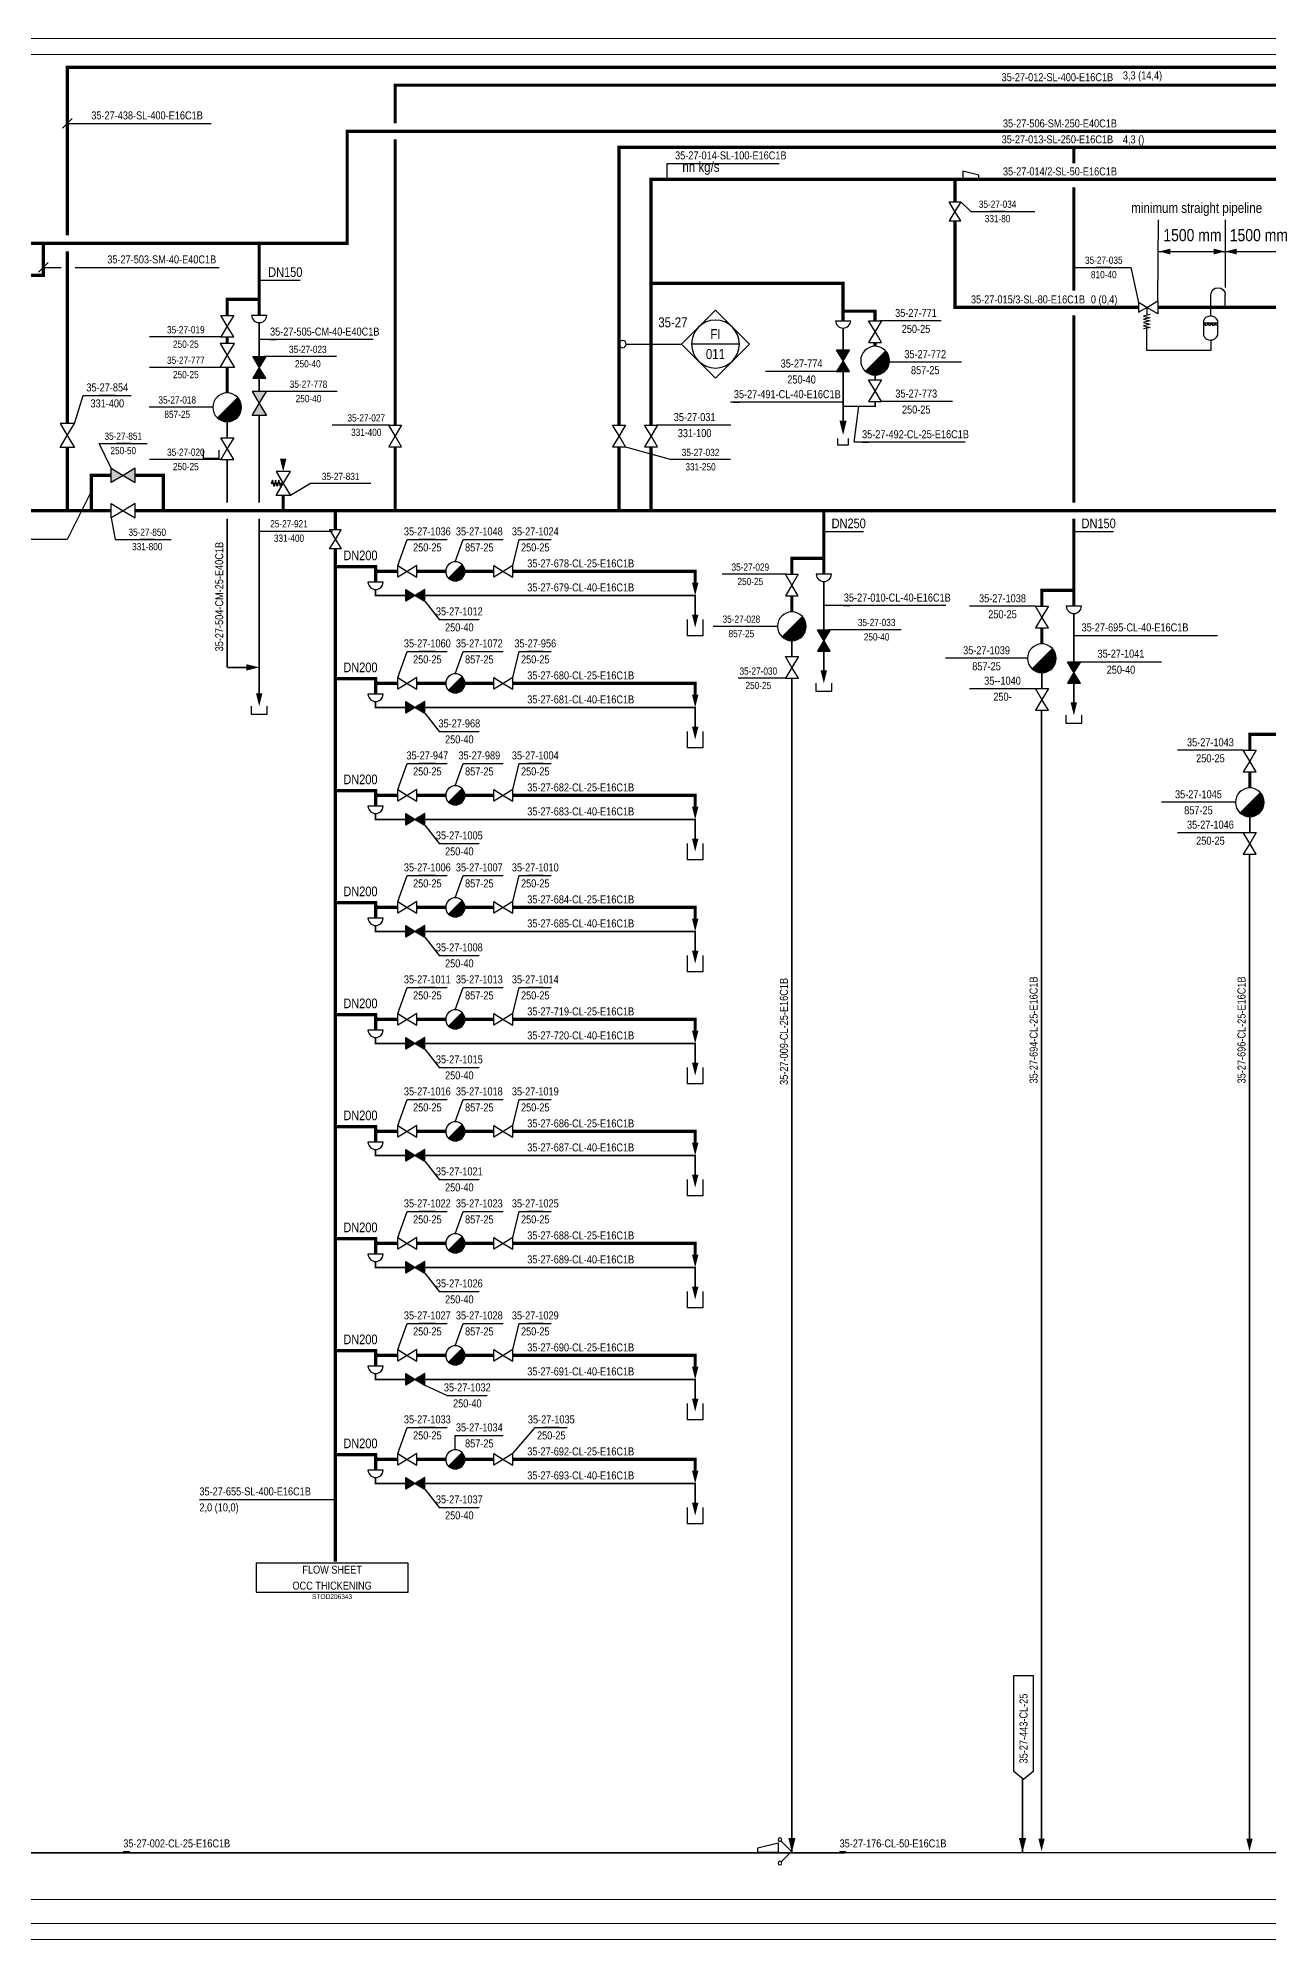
# Model space of a CAD drawing. Header units: millimetres. Extents: x -415 to 12957, y -5 to 599.
# Drawn here: x 296 to 681, y 0 to 594 of the extents above; entities that cross this region are included whole.
import ezdxf
from ezdxf.enums import TextEntityAlignment as Align

# ---------------------------------------------------------------- set-up
doc = ezdxf.new("R2010")
doc.units = ezdxf.units.MM
doc.header["$LTSCALE"] = 10
doc.header["$MEASUREMENT"] = 0
doc.linetypes.add('DASHEDX2', pattern=[1.5, 1, -0.5])
doc.layers.get('0').update_dxf_attribs({"linetype": 'CONTINUOUS'})
doc.layers.add('BALANSSI', color=3, linetype='CONTINUOUS', lineweight=25)
for name, color, linetype in [('P-A-SHEET', 3, 'CONTINUOUS'), ('P-COND', 4, 'CONTINUOUS'), ('P-EQUIPMENTS', 7, 'CONTINUOUS'), ('P-FITTINGS', 7, 'CONTINUOUS'), ('P-HATCH', 7, 'CONTINUOUS'), ('P-INSTRPOS_TEXTS', 7, 'CONTINUOUS'), ('P-INSTRU', 7, 'CONTINUOUS'), ('P-LINEPOS', 7, 'CONTINUOUS'), ('P-LOW_P_STEAM', 6, 'CONTINUOUS'), ('P-OTHER', 7, 'CONTINUOUS'), ('P-STEAM1', 6, 'CONTINUOUS'), ('P-SYMB', 7, 'CONTINUOUS'), ('P-TEXT', 7, 'CONTINUOUS'), ('P-VALVEPOS', 7, 'CONTINUOUS'), ('P-VENTS', 7, 'CONTINUOUS'), ('P-WATER', 3, 'CONTINUOUS'), ('PUTKIKARTIOT', 7, 'CONTINUOUS'), ('VEDENEROTTIMET', 7, 'CONTINUOUS')]:
    doc.layers.add(name, color=color, linetype=linetype)
doc.styles.add('ARIAL', font='ARIALN.TTF')
doc.styles.add('ARIALN', font='ARIALN.TTF')
doc.styles.add('LEGIBLE', font='ARIALN.TTF')
doc.styles.add('MODESTD', font='ARIALN.TTF')
doc.styles.add('ROMANS', font='ARIALN.TTF')
doc.styles.get("Standard").update_dxf_attribs({"font": 'ARIALN.TTF'})

# ---------------------------------------------------------------- blocks, each defined once
blk = doc.blocks.new('LPoist')
at = {"const_width": 3.75}
blk.add_lwpolyline([(1.33, 2.42, -1), (-1.33, 5.08, -5.843182)], format="xyb", dxfattribs=at)
blk.add_circle((0, 3.75), 3.75)
blk = doc.blocks.new('supistuskartio')
for p, q in [((-2.5, -0.28), (-2.5, -1.464)), ((2.5, -0.28), (-2.5, -0.28)), ((-2.5, -1.464), (2.5, -2.664)), ((2.5, -2.664), (2.5, -0.28))]:
    blk.add_line(p, q)
at = {"linetype": 'Continuous', "style": 'LEGIBLE', "flags": 9}
blk.add_attdef('FC', (0, 3.5), '', height=1.8, dxfattribs=at)
blk = doc.blocks.new('PPI_0103B')
at = {"color": 0, "linetype": 'ByBlock'}
blk.add_circle((0, 0), 1.25, dxfattribs=at)
blk = doc.blocks.new('PPI_1100A')
at = {"color": 0, "linetype": 'ByBlock'}
blk.add_line((0, 0), (2, 0), dxfattribs=at)
blk = doc.blocks.new('PPI_0900A')
at = {"color": 0, "linetype": 'ByBlock'}
blk.add_line((-2.5, 0), (2.5, 0), dxfattribs=at)
blk = doc.blocks.new('PPI_1207A')
at = {"color": 0, "linetype": 'ByBlock'}
for p, q in [((-8.5, 0), (0, 8.5)), ((0, 8.5), (8.5, 0)), ((0, -8.5), (-8.5, 0)), ((-6, 0), (6, 0)), ((8.5, 0), (0, -8.5))]:
    blk.add_line(p, q, dxfattribs=at)
blk.add_circle((0, 0), 6, dxfattribs=at)
blk = doc.blocks.new('ARROW')
blk.add_solid([(-2.5, -1.25), (-2.5, 1.25), (2.5, 0)])
at = {"linetype": 'Continuous', "flags": 1}
blk.add_attdef('SYM_WIDTH', (0, 0), '', height=3, dxfattribs=at)
blk = doc.blocks.new('P7A1118')
at = {"color": 0, "linetype": 'ByBlock'}
for points in [[(-3, 1.5), (-0.43, 0), (-3, -1.5)], [(3, 2), (-0.43, 0), (3, -2)]]:
    blk.add_lwpolyline(points, close=True, dxfattribs=at)
blk = doc.blocks.new('P7A1100')
at = {"color": 0, "linetype": 'ByBlock'}
for points in [[(-3, -1.8), (-3, 1.8), (0, 0)], [(3, -1.8), (3, 1.8), (0, 0)]]:
    blk.add_lwpolyline(points, close=True, dxfattribs=at)
blk = doc.blocks.new('P7A0127')
at = {"color": 0, "linetype": 'ByBlock'}
for p, q in [((-7.5, 20), (-7.5, 17.5)), ((7.5, 17.5), (7.5, 20)), ((7.5, 17.5), (-7.5, 17.5)), ((-7.5, 17.5), (-7.5, 5)), ((7.5, 5), (7.5, 17.5))]:
    blk.add_line(p, q, dxfattribs=at)
at = {"color": 0, "linetype": 'DASHEDX2', "ltscale": 0.25}
for points in [[(-7.5, 16.5), (7.5, 16.5)], [(-6, 15.5), (6, 15.5)]]:
    blk.add_lwpolyline(points, dxfattribs=at)
at = {"color": 0, "linetype": 'ByBlock'}
for centre, start, end in [((0, 16.9), 22.4569, 157.5431), ((0, 8.1), 202.4569, 337.5431)]:
    blk.add_arc(centre, 8.12, start, end, dxfattribs=at)
blk = doc.blocks.new('PRO66DD')
h = blk.add_hatch(color=0)
h.paths.add_polyline_path([(-3, 1.8), (-3, -1.8), (0, 0)])
h.paths.add_polyline_path([(3, -1.8), (3, 1.8), (0, 0)])
at = {"layer": 'P-VENTS', "color": 0, "linetype": 'Continuous'}
for points in [[(-3, -1.8), (-3, 1.8), (0, 0)], [(3, -1.8), (3, 1.8), (0, 0)]]:
    blk.add_lwpolyline(points, close=True, dxfattribs=at)
blk = doc.blocks.new('P7A1305')
at = {"color": 0, "linetype": 'ByBlock'}
blk.add_solid([(-4, -1), (-4, 1), (0, 0)], dxfattribs=at)
blk = doc.blocks.new('PPI_2100A')
at = {"color": 0, "linetype": 'ByBlock'}
blk.add_line((0, 0), (2, 0), dxfattribs=at)
blk = doc.blocks.new('PRE770B')
h = blk.add_hatch(color=0)
h.dxf.hatch_style = 1
h.paths.add_polyline_path([(-3, -1.8), (-3, 1.8), (0, 0)])
h.paths.add_polyline_path([(3, -1.8), (3, 1.8), (0, 0)])
at = {"layer": 'P-VENTS', "color": 0, "linetype": 'Continuous'}
for points in [[(-3, -1.8), (-3, 1.8), (0, 0)], [(3, -1.8), (3, 1.8), (0, 0)]]:
    blk.add_lwpolyline(points, close=True, dxfattribs=at)
blk = doc.blocks.new('P7A1283')
at = {"color": 0, "linetype": 'ByBlock'}
blk.add_lwpolyline([(-2.5, 0), (-2.5, -1.184), (2.5, -2.384), (2.5, 0)], close=True, dxfattribs=at)
blk = doc.blocks.new('P7A1330')
at = {"color": 0, "linetype": 'ByBlock'}
for q in [(-3.25, 3.25), (3.25, 3.25)]:
    blk.add_line((0, 0), q, dxfattribs=at)
for centre, start, end in [((-3.66, 3.66), 90, 270), ((-3.66, 3.66), 270, 90), ((3.66, 3.66), 90, 270), ((3.66, 3.66), 270, 90)]:
    blk.add_arc(centre, 0.575, start, end, dxfattribs=at)
blk = doc.blocks.new('P7A1115')
at = {"color": 0, "linetype": 'ByBlock'}
for p, q in [((-0.8, 2.3), (0.8, 2.7)), ((0.8, 1.9), (-0.8, 2.3)), ((-0.8, 1.5), (0.8, 1.9)), ((0.8, 1.1), (-0.8, 1.5)), ((-0.8, 0.7), (0.8, 1.1)), ((0, 0.4), (-0.8, 0.7)), ((0, 0), (0, 3)), ((0.8, 2.7), (0, 3))]:
    blk.add_line(p, q, dxfattribs=at)
for points in [[(-3, 1.8), (0, 0), (-3, -1.8)], [(3, 1.8), (0, 0), (3, -1.8)]]:
    blk.add_lwpolyline(points, close=True, dxfattribs=at)
blk = doc.blocks.new('PREB00E')
h = blk.add_hatch(color=0)
h.paths.add_polyline_path([(-3, 1.8), (-3, -1.8), (0, 0)])
h.paths.add_polyline_path([(3, -1.8), (3, 1.8), (0, 0)])
at = {"layer": 'P-VENTS', "color": 0, "linetype": 'Continuous'}
for points in [[(-3, -1.8), (-3, 1.8), (0, 0)], [(3, -1.8), (3, 1.8), (0, 0)]]:
    blk.add_lwpolyline(points, close=True, dxfattribs=at)
blk = doc.blocks.new('P7A1304')
at = {"color": 0, "linetype": 'ByBlock'}
blk.add_line((1.5, 1.5), (-1.5, -1.5), dxfattribs=at)
blk = doc.blocks.new('PPL-3-O-6_0-A-30_0')
at = {"color": 0, "linetype": 'ByBlock'}
blk.add_lwpolyline([(0, -3), (-30, -3), (-32.5, 0), (-30, 3), (0, 3)], close=True, dxfattribs=at)
blk = doc.blocks.new('PREE465')
at = {"layer": 'P-HATCH'}
h = blk.add_hatch(color=0, dxfattribs=at)
h.paths.add_polyline_path([(-3, 1.8), (-3, -1.8), (0, 0)])
h.paths.add_polyline_path([(3, -1.8), (3, 1.8), (0, 0)])
at = {"layer": 'P-VENTS', "color": 0, "linetype": 'Continuous'}
for points in [[(-3, -1.8), (-3, 1.8), (0, 0)], [(3, -1.8), (3, 1.8), (0, 0)]]:
    blk.add_lwpolyline(points, close=True, dxfattribs=at)
blk = doc.blocks.new('P7A1207')
at = {"linetype": 'Continuous'}
h = blk.add_hatch(color=0, dxfattribs=at)
edge = h.paths.add_edge_path()
edge.add_arc((0, 0), 3, 225, 405)
edge.add_line((2.12, 2.12), (-2.12, -2.12))
at = {"color": 0, "linetype": 'Continuous'}
blk.add_lwpolyline([(-2.12, -2.12, 1), (2.12, 2.12)], format="xyb", close=True, dxfattribs=at)
at = {"color": 0, "linetype": 'ByBlock'}
blk.add_arc((0, 0), 3, 45, 225, dxfattribs=at)

msp = doc.modelspace()

# ---------------------------------------------------------------- linework, layer by layer
at = {"layer": 'P-A-SHEET', "color": 7, "const_width": 0.35}
for points in [[(-410, 0), (12952.06, 0), (12952.06, 594), (-410, 594)], [(-405, 5), (12947.06, 5), (12947.06, 589), (-405, 589)]]:
    msp.add_lwpolyline(points, close=True, dxfattribs=at)
at = {"layer": 'P-COND', "linetype": 'Continuous', "const_width": 0.5}
for points in [[(365, 505.26), (365, 494.63)], [(547.53, 503.56), (547.53, 496.72)], [(547.53, 489.97), (547.53, 473.09)], [(557.53, 487.34), (557.53, 488.84)], [(355, 469.26), (355, 474.26)], [(355.01, 462.51), (355.01, 448.97)], [(355.01, 443.97), (355.01, 397.5)], [(401.38, 421.85), (401.38, 420), (410.8, 420)], [(541.51, 424.35), (541.51, 409.29)], [(416.8, 420), (496.3, 420)], [(496.3, 420), (501.3, 420), (501.3, 414)], [(619.67, 414.35), (619.67, 399.29)], [(531.51, 405.85), (531.51, 400.85)], [(355, 397.5), (361, 397.5)], [(531.52, 394.1), (531.53, 27.17)], [(609.67, 395.85), (609.67, 390.85)], [(401.38, 386.85), (401.38, 385), (410.8, 385)], [(416.8, 385), (496.3, 385)], [(496.3, 385), (501.3, 385), (501.3, 379)], [(401.38, 351.85), (401.38, 350), (410.8, 350)], [(674.67, 350.85), (674.67, 345.85)], [(416.8, 350), (496.3, 350)], [(496.3, 350), (501.3, 350), (501.3, 344)], [(401.38, 316.85), (401.38, 315), (410.8, 315)], [(416.8, 315), (496.3, 315)], [(496.3, 315), (501.3, 315), (501.3, 309)], [(401.38, 281.85), (401.38, 280), (410.8, 280)], [(416.8, 280), (496.3, 280)], [(496.3, 280), (501.3, 280), (501.3, 274)], [(401.38, 246.85), (401.38, 245), (410.8, 245)], [(416.8, 245), (496.3, 245)], [(496.3, 245), (501.3, 245), (501.3, 239)], [(401.38, 211.85), (401.38, 210), (410.8, 210)], [(416.8, 210), (496.3, 210)], [(496.3, 210), (501.3, 210), (501.3, 204)], [(401.38, 176.85), (401.38, 175), (410.8, 175)], [(416.8, 175), (496.3, 175)], [(496.3, 175), (501.3, 175), (501.3, 169)], [(401.38, 144.35), (401.38, 142.5), (410.8, 142.5)], [(416.8, 142.5), (496.3, 142.5)], [(496.3, 142.5), (501.3, 142.5), (501.3, 136.5)], [(603.63, 50), (603.63, 27.17)]]:
    msp.add_lwpolyline(points, dxfattribs=at)
at = {"layer": 'P-COND', "const_width": 0.5}
for points in [[(365, 487.88), (365, 483.75)], [(365, 476.25), (365, 448.97)], [(365, 443.97), (365, 387.88)], [(541.51, 402.54), (541.51, 395.04)], [(619.67, 392.54), (619.67, 385.04)], [(609.58, 384.1), (609.58, 31.5)], [(674.58, 339.1), (674.58, 31.5)], [(-130.72, 27.08), (2740, 27.14), (2755, 27.14), (5492.84, 27.23), (5492.84, 295), (6065.89, 295), (6065.89, 213.23)]]:
    msp.add_lwpolyline(points, dxfattribs=at)
at = {"layer": 'P-COND', "linetype": 'Continuous'}
msp.add_lwpolyline([(547.53, 479.09, 0.5, 0.5, 0), (557.53, 479.09, 0.5, 0.5, 0), (557.53, 480.59, 0, 0, 0)], format="xyseb", dxfattribs=at)
at = {"layer": 'P-INSTRU', "linetype": 'Continuous'}
msp.add_line((667, 510.42), (667, 513.9), dxfattribs=at)
msp.add_lwpolyline([(662.5, 507.15), (662.5, 513.9, -1), (667, 513.9)], format="xyb", dxfattribs=at)
for points in [[(662.5, 499.94), (662.5, 496.57), (642.49, 496.57), (642.49, 503.92)], [(479.79, 498.54), (497.02, 498.54)]]:
    msp.add_lwpolyline(points, dxfattribs=at)
at = {"layer": 'P-LINEPOS'}
for points in [[(305, 567.5), (350, 567.5)], [(492.5, 550), (492.5, 555), (527.5, 555)], [(297.5, 522.5), (303.06, 522.5)], [(307.5, 522.5), (352.5, 522.5)], [(400.59, 499.94), (365, 499.94)], [(547.53, 480.38), (512.31, 480.38)], [(312.5, 452.5), (305, 437.5), (260, 437.5)], [(448.8, 427.5), (451.3, 427.5), (451.3, 427.5)], [(448.8, 420), (451.3, 420), (451.3, 420)], [(579.61, 416.82), (541.51, 416.82)], [(619.58, 407.5), (664.58, 407.5)], [(448.8, 392.5), (451.3, 392.5), (451.3, 392.5)], [(448.8, 385), (451.3, 385), (451.3, 385)], [(448.8, 357.5), (451.3, 357.5), (451.3, 357.5)], [(448.8, 350), (451.3, 350), (451.3, 350)], [(448.8, 322.5), (451.3, 322.5), (451.3, 322.5)], [(448.8, 315), (451.3, 315), (451.3, 315)], [(448.8, 287.5), (451.3, 287.5), (451.3, 287.5)], [(448.8, 280), (451.3, 280), (451.3, 280)], [(609.58, 267.5), (609.58, 270)], [(674.58, 267.5), (674.58, 270)], [(448.8, 252.5), (451.3, 252.5), (451.3, 252.5)], [(448.8, 245), (451.3, 245), (451.3, 245)], [(448.8, 217.5), (451.3, 217.5), (451.3, 217.5)], [(448.8, 210), (451.3, 210), (451.3, 210)], [(448.8, 182.5), (451.3, 182.5), (451.3, 182.5)], [(448.8, 175), (451.3, 175), (451.3, 175)], [(448.8, 150), (451.3, 150), (451.3, 150)], [(448.8, 142.5), (451.3, 142.5), (451.3, 142.5)]]:
    msp.add_lwpolyline(points, dxfattribs=at)
at = {"layer": 'P-LOW_P_STEAM', "const_width": 1}
for points in [[(388.8, 446.47), (388.8, 440.5)], [(388.8, 434.5), (388.8, 118)]]:
    msp.add_lwpolyline(points, dxfattribs=at)
at = {"layer": 'P-OTHER'}
for points in [[(645.94, 512), (646.18, 537.32)], [(667, 537.32), (667, 516.2)], [(646.18, 527.46), (687.77, 527.46)], [(365.31, 518.53), (377.81, 518.53)], [(585.67, 467.86), (550.99, 467.86), (552.47, 479.09)], [(545.8, 468.99), (545.8, 467.09)], [(545.8, 467.09), (549.25, 467.09)], [(549.25, 467.09), (549.25, 468.99)], [(541.43, 440), (553.93, 440)], [(619.58, 440), (632.08, 440)], [(498.8, 412.5), (498.8, 407.5), (503.8, 407.5), (503.8, 412.5)], [(498.8, 377.5), (498.8, 372.5), (503.8, 372.5), (503.8, 377.5)], [(498.8, 342.5), (498.8, 337.5), (503.8, 337.5), (503.8, 342.5)], [(498.8, 307.5), (498.8, 302.5), (503.8, 302.5), (503.8, 307.5)], [(498.8, 272.5), (498.8, 267.5), (503.8, 267.5), (503.8, 272.5)], [(498.8, 237.5), (498.8, 232.5), (503.8, 232.5), (503.8, 237.5)], [(498.8, 202.5), (498.8, 197.5), (503.8, 197.5), (503.8, 202.5)], [(498.8, 167.5), (498.8, 162.5), (503.8, 162.5), (503.8, 167.5)], [(346.51, 137.44), (388.8, 137.44)], [(498.8, 135), (498.8, 130), (503.8, 130), (503.8, 135)]]:
    msp.add_lwpolyline(points, dxfattribs=at)
msp.add_lwpolyline([(411.54, 117.56), (364.04, 117.56), (364.04, 108.56), (411.54, 108.56)], close=True, dxfattribs=at)
at = {"layer": 'P-STEAM1', "linetype": 'Continuous', "const_width": 1}
for points in [[(844.72, 581.94), (844.72, 585), (404.32, 585), (305, 585), (305, 532.5)], [(407.5, 567.5), (407.5, 579.44), (1230.31, 579.44)], [(288, 530), (392.5, 530), (392.5, 565), (1230.31, 565)], [(407.5, 473.22), (407.5, 562.5)], [(477.5, 473.22), (477.5, 560), (1230.31, 560)], [(619.67, 555.03), (619.67, 560)], [(487.5, 473.22), (487.5, 550), (1226.57, 550)], [(619.67, 515.24), (619.67, 547.5)], [(365, 530), (365, 507.51)], [(305, 527.5), (305, 473.75)], [(547.53, 505.81), (547.53, 512.91), (547.53, 517.5), (487.5, 517.5)], [(619.67, 448.97), (619.67, 507.5)], [(355, 498.75), (355, 500.76)], [(557.53, 497.84), (557.53, 499.06)], [(355, 483.26), (355, 491.25)], [(305, 466.25), (305, 446.47)], [(407.5, 446.47), (407.5, 466.47)], [(477.5, 446.47), (477.5, 466.47)], [(487.5, 446.47), (487.5, 466.47)], [(312.5, 446.47), (312.5, 457.5), (318.75, 457.5)], [(326.25, 457.5), (335, 457.5), (335, 446.47)], [(372.5, 446.47), (372.5, 451.25)], [(318.75, 446.47), (-341.71, 446.48)], [(910.73, 446.47), (326.25, 446.47)], [(541.51, 446.47), (541.51, 426.6)], [(619.67, 416.6), (619.67, 436.47), (619.67, 443.97)], [(401.38, 424.1), (401.38, 428.97), (388.8, 428.97)], [(401.3, 427.5), (408.3, 427.5)], [(414.3, 427.5), (423.3, 427.5)], [(429.3, 427.5), (438.3, 427.5)], [(444.3, 427.5), (501.3, 427.5), (501.3, 424)], [(531.51, 414.85), (531.51, 419.85)], [(609.67, 404.85), (609.67, 409.85)], [(401.38, 389.1), (401.38, 393.97), (388.8, 393.97)], [(401.3, 392.5), (408.3, 392.5)], [(414.3, 392.5), (423.3, 392.5)], [(429.3, 392.5), (438.3, 392.5)], [(444.3, 392.5), (501.3, 392.5), (501.3, 389)], [(674.67, 359.85), (674.67, 364.85)], [(401.38, 354.1), (401.38, 358.97), (388.8, 358.97)], [(401.3, 357.5), (408.3, 357.5)], [(414.3, 357.5), (423.3, 357.5)], [(429.3, 357.5), (438.3, 357.5)], [(444.3, 357.5), (501.3, 357.5), (501.3, 354)], [(401.38, 319.1), (401.38, 323.97), (388.8, 323.97)], [(401.3, 322.5), (408.3, 322.5)], [(414.3, 322.5), (423.3, 322.5)], [(429.3, 322.5), (438.3, 322.5)], [(444.3, 322.5), (501.3, 322.5), (501.3, 319)], [(401.38, 284.1), (401.38, 288.97), (388.8, 288.97)], [(401.3, 287.5), (408.3, 287.5)], [(414.3, 287.5), (423.3, 287.5)], [(429.3, 287.5), (438.3, 287.5)], [(444.3, 287.5), (501.3, 287.5), (501.3, 284)], [(401.38, 249.1), (401.38, 253.97), (388.8, 253.97)], [(401.3, 252.5), (408.3, 252.5)], [(414.3, 252.5), (423.3, 252.5)], [(429.3, 252.5), (438.3, 252.5)], [(444.3, 252.5), (501.3, 252.5), (501.3, 249)], [(401.38, 214.1), (401.38, 218.97), (388.8, 218.97)], [(401.3, 217.5), (408.3, 217.5)], [(414.3, 217.5), (423.3, 217.5)], [(429.3, 217.5), (438.3, 217.5)], [(444.3, 217.5), (501.3, 217.5), (501.3, 214)], [(401.38, 179.1), (401.38, 183.97), (388.8, 183.97)], [(401.3, 182.5), (408.3, 182.5)], [(414.3, 182.5), (423.3, 182.5)], [(429.3, 182.5), (438.3, 182.5)], [(444.3, 182.5), (501.3, 182.5), (501.3, 179)], [(401.38, 146.6), (401.38, 151.47), (388.8, 151.47)], [(401.3, 150), (408.3, 150)], [(414.3, 150), (423.3, 150)], [(429.3, 150), (438.3, 150)], [(444.3, 150), (501.3, 150), (501.3, 146.5)]]:
    msp.add_lwpolyline(points, dxfattribs=at)
at = {"layer": 'P-STEAM1', "const_width": 1}
for points in [[(582.5, 550), (582.5, 543)], [(582.5, 537), (582.5, 510), (639.93, 510)], [(288, 520), (297.5, 520), (297.5, 530)], [(645.93, 510), (1089, 510)]]:
    msp.add_lwpolyline(points, dxfattribs=at)
at = {"layer": 'P-STEAM1', "linetype": 'Continuous'}
for points in [[(355, 507.51, 1, 1, 0), (355, 512.51, 1, 1, 0), (365, 512.51, 0, 0, 0)], [(557.53, 505.81, 1, 1, 0), (557.53, 508.81, 1, 1, 0), (547.53, 508.81, 0, 0, 0)], [(531.51, 426.6, 1, 1, 0), (531.51, 431.6, 1, 1, 0), (541.51, 431.6, 0, 0, 0)], [(609.67, 416.6, 1, 1, 0), (609.67, 421.6, 1, 1, 0), (619.67, 421.6, 0, 0, 0)], [(674.67, 371.6, 1, 1, 0), (674.67, 376.6, 1, 1, 0), (684.67, 376.6, 0, 0, 0)]]:
    msp.add_lwpolyline(points, format="xyseb", dxfattribs=at)
at = {"layer": 'P-VALVEPOS'}
for points in [[(584.3, 543), (587.5, 540), (607.5, 540)], [(619.9, 522.5), (637.5, 522.5), (639.93, 511.5)], [(578.14, 505.78), (559.02, 505.78)], [(353.31, 500.76), (330.71, 500.76)], [(389.19, 494.63), (366.59, 494.63)], [(353.31, 491.25), (330.71, 491.25)], [(545.84, 489.97), (523.24, 489.97)], [(584.51, 492.88), (561.91, 492.88)], [(307.25, 473.75), (310, 482.5), (325, 482.5)], [(389.41, 483.75), (366.81, 483.75)], [(350.67, 478.83), (330.57, 478.83)], [(581.7, 480.58), (559.1, 480.58)], [(405.81, 473.22), (387.78, 473.22)], [(512.47, 473.22), (489.19, 473.22)], [(318.75, 459.75), (315, 467.5), (330, 467.5)], [(347.5, 465.38), (347.5, 462.88), (352.5, 462.88), (352.5, 465.38)], [(512.37, 462.43), (493.56, 462.43), (479.19, 466.47)], [(353.31, 462.51), (330.71, 462.51)], [(399.87, 454.93), (381.06, 454.93), (374.75, 451.25)], [(318.75, 444.22), (320, 437.5), (337.5, 437.5)], [(365.31, 440.12), (387.91, 440.12)], [(408.3, 429.3), (411.3, 437.5), (423.8, 437.5)], [(426.3, 430.5), (428.8, 437.5), (441.3, 437.5)], [(444.3, 429.3), (446.3, 437.5), (456.3, 437.5)], [(529.83, 426.6), (509.73, 426.6)], [(416.8, 418.2), (421.3, 412.5), (433.8, 412.5)], [(607.64, 416.6), (587.08, 416.6)], [(526.98, 410.32), (506.88, 410.32)], [(565.7, 409.29), (543.1, 409.29)], [(408.3, 394.3), (411.3, 402.5), (423.8, 402.5)], [(426.3, 395.5), (428.8, 402.5), (441.3, 402.5)], [(444.3, 394.3), (446.3, 402.5), (456.3, 402.5)], [(605.17, 400.35), (579.58, 400.35)], [(621.69, 399.29), (647.08, 399.29)], [(529.83, 394.1), (514.73, 394.1)], [(539.01, 392.54), (539.01, 390.04), (544.01, 390.04), (544.01, 392.54)], [(607.64, 390.85), (587.08, 390.85)], [(362.5, 385.38), (362.5, 382.88), (367.5, 382.88), (367.5, 385.38)], [(416.8, 383.2), (421.3, 377.5), (433.8, 377.5)], [(617.17, 382.54), (617.17, 380.04), (622.17, 380.04), (622.17, 382.54)], [(672.64, 371.6), (652.08, 371.6)], [(408.3, 359.3), (411.3, 367.5), (423.8, 367.5)], [(426.3, 360.5), (428.8, 367.5), (441.3, 367.5)], [(444.3, 359.3), (446.3, 367.5), (456.3, 367.5)], [(670.17, 355.35), (647.08, 355.35)], [(416.8, 348.2), (421.3, 342.5), (433.8, 342.5)], [(672.64, 345.85), (652.08, 345.85)], [(408.3, 324.3), (411.3, 332.5), (423.8, 332.5)], [(426.3, 325.5), (428.8, 332.5), (441.3, 332.5)], [(444.3, 324.3), (446.3, 332.5), (456.3, 332.5)], [(416.8, 313.2), (421.3, 307.5), (433.8, 307.5)], [(408.3, 289.3), (411.3, 297.5), (423.8, 297.5)], [(426.3, 290.5), (428.8, 297.5), (441.3, 297.5)], [(444.3, 289.3), (446.3, 297.5), (456.3, 297.5)], [(416.8, 278.2), (421.3, 272.5), (433.8, 272.5)], [(408.3, 254.3), (411.3, 262.5), (423.8, 262.5)], [(426.3, 255.5), (428.8, 262.5), (441.3, 262.5)], [(444.3, 254.3), (446.3, 262.5), (456.3, 262.5)], [(416.8, 243.2), (421.3, 237.5), (433.8, 237.5)], [(408.3, 219.3), (411.3, 227.5), (423.8, 227.5)], [(426.3, 220.5), (428.8, 227.5), (441.3, 227.5)], [(444.3, 219.3), (446.3, 227.5), (456.3, 227.5)], [(416.8, 208.2), (421.3, 202.5), (433.8, 202.5)], [(408.3, 184.3), (411.3, 192.5), (423.8, 192.5)], [(426.3, 185.5), (428.8, 192.5), (441.3, 192.5)], [(444.3, 184.3), (446.3, 192.5), (456.3, 192.5)], [(416.8, 173.2), (423.8, 170), (436.3, 170)], [(408.3, 151.8), (411.3, 160), (423.8, 160)], [(426.3, 153), (426.3, 157.5), (441.3, 157.5)], [(444.3, 151.8), (451.3, 160), (461.3, 160)], [(416.8, 140.7), (421.3, 135), (433.8, 135)]]:
    msp.add_lwpolyline(points, dxfattribs=at)
at = {"layer": 'P-VENTS'}
for points in [[(643.51, 507.81), (641.49, 507.3)], [(641.49, 507.3), (643.51, 506.79)], [(643.51, 506.79), (641.49, 506.29)], [(641.49, 506.29), (643.51, 505.78)], [(643.51, 505.78), (641.49, 505.28)], [(641.49, 505.28), (643.51, 504.77)], [(642.5, 510), (642.5, 507.55)], [(643.51, 504.77), (641.49, 504.26)], [(641.49, 504.26), (643.51, 503.76)], [(643.51, 503.76), (641.49, 503.25)]]:
    msp.add_lwpolyline(points, dxfattribs=at)
at = {"layer": 'P-WATER', "const_width": 0.35}
msp.add_lwpolyline([(-315, 12.5), (6789.82, 12.5)], dxfattribs=at)
at = {"layer": 'VEDENEROTTIMET'}
for points in [[(367.38, 507.51), (362.62, 507.51)], [(545.14, 505.81), (549.91, 505.81)], [(403.76, 424.1), (399, 424.1)], [(403.76, 424.1), (399, 424.1)], [(543.9, 426.6), (539.13, 426.6)], [(543.9, 426.6), (539.13, 426.6)], [(622.05, 416.6), (617.28, 416.6)], [(622.05, 416.6), (617.28, 416.6)], [(403.76, 389.1), (399, 389.1)], [(403.76, 389.1), (399, 389.1)], [(403.76, 354.1), (399, 354.1)], [(403.76, 354.1), (399, 354.1)], [(403.76, 319.1), (399, 319.1)], [(403.76, 319.1), (399, 319.1)], [(403.76, 284.1), (399, 284.1)], [(403.76, 284.1), (399, 284.1)], [(403.76, 249.1), (399, 249.1)], [(403.76, 249.1), (399, 249.1)], [(403.76, 214.1), (399, 214.1)], [(403.76, 214.1), (399, 214.1)], [(403.76, 179.1), (399, 179.1)], [(403.76, 179.1), (399, 179.1)], [(403.76, 146.6), (399, 146.6)], [(403.76, 146.6), (399, 146.6)]]:
    msp.add_lwpolyline(points, dxfattribs=at)
for centre in [(365, 507.64), (547.53, 505.94), (401.38, 424.24), (541.51, 426.74), (619.67, 416.74), (401.38, 389.24), (401.38, 354.24), (401.38, 319.24), (401.38, 284.24), (401.38, 249.24), (401.38, 214.24), (401.38, 179.24), (401.38, 146.74)]:
    msp.add_arc(centre, 2.39, 183.29599, 356.70401, dxfattribs=at)

# ---------------------------------------------------------------- block references
at = {"layer": 'P-COND', "linetype": 'Continuous', "xscale": -0.900000000000091, "yscale": 0.900000000000091, "zscale": 0.900000000000091}
for p, rotation in [((547.53, 472.34), 89.99999999999984), ((531.53, 29.42), 89.99999999999977), ((603.63, 29.42), 89.99999999999977)]:
    msp.add_blockref('ARROW', p, dxfattribs=dict(at, rotation=rotation))
at = {"layer": 'P-EQUIPMENTS', "xscale": 0.3002463749403548, "yscale": 0.3002463749403548, "zscale": 0.3002463749403548}
msp.add_blockref('P7A0127', (662.43, 499.8), dxfattribs=at)
at = {"layer": 'P-FITTINGS', "rotation": 180}
msp.add_blockref('P7A1283', (587.5, 550.19), dxfattribs=at)
at = {"layer": 'P-FITTINGS'}
for p in [(426.3, 427.5), (426.3, 392.5), (426.3, 357.5), (426.3, 322.5), (426.3, 287.5), (426.3, 252.5), (426.3, 217.5), (426.3, 182.5), (426.3, 150)]:
    msp.add_blockref('P7A1207', p, dxfattribs=at)
at = {"layer": 'P-INSTRU', "color": 140}
for name, p, xscale, yscale, zscale in [('PPI_1207A', (507.63, 498.54), -1.2478, 1.2478, 1.2478), ('PPI_0103B', (478.62, 498.54), -0.899999999999636, 0.899999999999636, 0.899999999999636)]:
    msp.add_blockref(name, p, dxfattribs=dict(at, xscale=xscale, yscale=yscale, zscale=zscale))
at = {"layer": 'P-LINEPOS', "color": 140}
for name, p in [('PPI_1100A', (597.09, 579.44)), ('PPI_1100A', (312.5, 567.5)), ('PPI_1100A', (597.5, 565)), ('PPI_1100A', (597.09, 560.01)), ('PPI_1100A', (495, 555)), ('PPI_2100A', (597.5, 550)), ('PPI_1100A', (317.5, 522.5)), ('PPI_2100A', (587.5, 510)), ('PPI_1100A', (368.37, 499.94)), ('PPI_1100A', (513.37, 480.38)), ('PPI_1100A', (553.45, 467.86)), ('PPI_1100A', (448.8, 427.5)), ('PPI_1100A', (448.8, 420)), ('PPI_1100A', (547.76, 416.82)), ('PPI_1100A', (622.08, 407.5)), ('PPI_1100A', (448.8, 392.5)), ('PPI_1100A', (448.8, 385)), ('PPI_1100A', (448.8, 357.5)), ('PPI_1100A', (448.8, 350)), ('PPI_1100A', (448.8, 322.5)), ('PPI_1100A', (448.8, 315)), ('PPI_1100A', (448.8, 287.5)), ('PPI_1100A', (448.8, 280)), ('PPI_1100A', (448.8, 252.5)), ('PPI_1100A', (448.8, 245)), ('PPI_1100A', (448.8, 217.5)), ('PPI_1100A', (448.8, 210)), ('PPI_1100A', (448.8, 182.5)), ('PPI_1100A', (448.8, 175)), ('PPI_1100A', (448.8, 150)), ('PPI_1100A', (346.3, 137.5)), ('PPI_1100A', (448.8, 142.5)), ('PPI_1100A', (322.5, 27.5)), ('PPI_1100A', (546.43, 27.5))]:
    msp.add_blockref(name, p, dxfattribs=at)
at = {"layer": 'P-LINEPOS'}
for p in [(305, 567.5), (297.5, 522.5)]:
    msp.add_blockref('P7A1304', p, dxfattribs=at)
at = {"layer": 'P-LINEPOS', "color": 140, "rotation": 90}
for p in [(355, 402.5), (531.52, 267.03), (609.58, 267.5), (674.58, 267.5)]:
    msp.add_blockref('PPI_1100A', p, dxfattribs=at)
at = {"layer": 'P-OTHER', "xscale": -0.7200000000002547, "yscale": 0.7200000000002547, "zscale": 0.7200000000002547}
for p in [(648.03, 527.46), (668.8, 527.46)]:
    msp.add_blockref('ARROW', p, dxfattribs=at)
at = {"layer": 'P-OTHER', "xscale": -0.7200000000002547, "yscale": 0.7200000000002547, "zscale": 0.7200000000002547, "rotation": 180}
msp.add_blockref('ARROW', (665.2, 527.46), dxfattribs=at)
at = {"layer": 'P-SYMB', "xscale": -1.199999999999818, "yscale": 1.199999999999818, "zscale": 1.199999999999818}
for p in [(557.53, 488.84), (355, 474.26), (531.51, 405.85), (609.67, 395.85), (674.67, 350.85)]:
    msp.add_blockref('LPoist', p, dxfattribs=at)
at = {"layer": 'P-SYMB'}
for name, p, rotation in [('P7A1305', (372.5, 458.75), 270), ('P7A1305', (501.3, 420), 270), ('P7A1305', (501.3, 410), 270), ('P7A1305', (541.51, 392.54), 270), ('P7A1305', (365, 385.38), 270), ('P7A1305', (501.3, 385), 270), ('P7A1305', (619.67, 382.54), 270), ('P7A1305', (501.3, 375), 270), ('P7A1305', (501.3, 350), 270), ('P7A1305', (501.3, 340), 270), ('P7A1305', (501.3, 315), 270), ('P7A1305', (501.3, 305), 270), ('P7A1305', (501.3, 280), 270), ('P7A1305', (501.3, 270), 270), ('P7A1305', (501.3, 245), 270), ('P7A1305', (501.3, 235), 270), ('P7A1305', (501.3, 210), 270), ('P7A1305', (501.3, 200), 270), ('P7A1305', (501.3, 175), 270), ('P7A1305', (501.3, 165), 270), ('P7A1305', (501.3, 142.5), 270), ('P7A1305', (501.3, 132.5), 270), ('PPL-3-O-6_0-A-30_0', (603.93, 82.5), 90), ('P7A1330', (531.43, 27.5), 90), ('P7A1305', (609.58, 27.5), 270), ('P7A1305', (674.58, 27.5), 270)]:
    msp.add_blockref(name, p, dxfattribs=dict(at, rotation=rotation))
msp.add_blockref('P7A1305', (365, 397.5), dxfattribs=at)
at = {"layer": 'P-VALVEPOS', "color": 140, "yscale": 0.9, "zscale": 0.9}
for p, xscale in [((595.83, 540), -0.9), ((629.02, 522.5), -0.9), ((342.06, 500.76), -0.9), ((380.19, 494.63), -0.9), ((342.06, 491.25), -0.9), ((380.41, 483.75), -0.9), ((339.37, 478.83), -0.9), ((398.46, 473.22), -0.9), ((322.5, 467.5), -0.9), ((342.06, 462.51), -0.9), ((502.97, 462.43), -0.9), ((390.47, 454.93), -0.9), ((374.31, 440.12), 0.9), ((330, 437.5), -0.9), ((518.53, 426.6), -0.9), ((515.73, 410.32), -0.9), ((558.01, 409.29), -0.9), ((521.03, 394.1), -0.9)]:
    msp.add_blockref('PPI_0900A', p, dxfattribs=dict(at, xscale=xscale))
at = {"layer": 'P-VALVEPOS', "color": 140, "xscale": -1}
for p in [(570.32, 505.78), (534.54, 489.97), (573.21, 492.88), (317.5, 482.5), (570.4, 480.58), (501.11, 473.22)]:
    msp.add_blockref('PPI_0900A', p, dxfattribs=at)
at = {"layer": 'P-VALVEPOS', "color": 140, "rotation": 180}
for p in [(417.55, 437.5), (451.3, 437.5), (597.36, 416.6), (417.55, 402.5), (451.3, 402.5), (591.27, 400.35), (597.36, 390.85), (662.36, 371.6), (417.55, 367.5), (451.3, 367.5), (658.62, 355.35), (662.36, 345.85), (417.55, 332.5), (451.3, 332.5), (417.55, 297.5), (451.3, 297.5), (417.55, 262.5), (451.3, 262.5), (417.55, 227.5), (451.3, 227.5), (417.55, 192.5), (451.3, 192.5), (417.55, 160), (456.3, 160)]:
    msp.add_blockref('PPI_0900A', p, dxfattribs=at)
at = {"layer": 'P-VALVEPOS', "color": 140}
for p in [(433.8, 437.5), (427.55, 412.5), (433.8, 402.5), (634.39, 399.29), (427.55, 377.5), (433.8, 367.5), (427.55, 342.5), (433.8, 332.5), (427.55, 307.5), (433.8, 297.5), (427.55, 272.5), (433.8, 262.5), (427.55, 237.5), (433.8, 227.5), (427.55, 202.5), (433.8, 192.5), (430.05, 170), (433.8, 157.5), (427.55, 135)]:
    msp.add_blockref('PPI_0900A', p, dxfattribs=at)
at = {"layer": 'P-VENTS'}
for p, rotation in [((582.5, 540), 270), ((388.8, 437.5), 90)]:
    msp.add_blockref('P7A1100', p, dxfattribs=dict(at, rotation=rotation))
at = {"layer": 'P-VENTS', "xscale": -1, "rotation": 180}
msp.add_blockref('P7A1118', (642.93, 510), dxfattribs=at)
at = {"layer": 'P-VENTS'}
for name, p, xscale, yscale, zscale, rotation in [('P7A1100', (355, 504.13), 1.125, 1.125, 1.125, 270), ('P7A1100', (557.53, 502.43), 1.125, 1.125, 1.125, 270), ('P7A1100', (355, 495), 1.25, 1.25, 1.25, 90), ('PRO66DD', (365, 491.26), 1.125000000000022, 1.125000000000022, 1.125000000000022, 270), ('PRO66DD', (547.53, 493.34), 1.125000000000022, 1.125000000000022, 1.125000000000022, 270), ('PRE770B', (365, 480), 1.25, 1.25, 1.25, 90), ('P7A1100', (557.53, 483.97), 1.125, 1.125, 1.125, 270), ('P7A1100', (305, 470), 1.25, 1.25, 1.25, 90), ('P7A1100', (407.5, 469.85), 1.125, 1.125, 1.125, 270), ('P7A1100', (477.5, 469.85), 1.125, 1.125, 1.125, 270), ('P7A1100', (487.5, 469.85), 1.125, 1.125, 1.125, 270), ('P7A1100', (355.01, 465.88), 1.125, 1.125, 1.125, 270), ('P7A1115', (372.5, 455), 1.25, 1.25, 1.25, 90), ('P7A1100', (531.51, 423.23), 1.125, 1.125, 1.125, 270), ('P7A1100', (609.67, 413.23), 1.125, 1.125, 1.125, 270), ('PRO66DD', (541.51, 405.91), 1.125000000000022, 1.125000000000022, 1.125000000000022, 270), ('P7A1100', (531.52, 397.48), 1.125, 1.125, 1.125, 270), ('PRO66DD', (619.67, 395.91), 1.125000000000022, 1.125000000000022, 1.125000000000022, 270), ('P7A1100', (609.67, 387.48), 1.125, 1.125, 1.125, 270), ('P7A1100', (674.67, 368.23), 1.125, 1.125, 1.125, 270), ('P7A1100', (674.67, 342.48), 1.125, 1.125, 1.125, 270)]:
    msp.add_blockref(name, p, dxfattribs=dict(at, xscale=xscale, yscale=yscale, zscale=zscale, rotation=rotation))
at = {"layer": 'P-VENTS', "xscale": 1.25, "yscale": 1.25, "zscale": 1.25}
for name, p in [('PREB00E', (322.5, 457.5)), ('P7A1100', (322.5, 446.47))]:
    msp.add_blockref(name, p, dxfattribs=at)
at = {"layer": 'P-VENTS'}
for name, p in [('P7A1100', (411.3, 427.5)), ('P7A1100', (441.3, 427.5)), ('PREE465', (413.8, 420)), ('P7A1100', (411.3, 392.5)), ('P7A1100', (441.3, 392.5)), ('PREE465', (413.8, 385)), ('P7A1100', (411.3, 357.5)), ('P7A1100', (441.3, 357.5)), ('PREE465', (413.8, 350)), ('P7A1100', (411.3, 322.5)), ('P7A1100', (441.3, 322.5)), ('PREE465', (413.8, 315)), ('P7A1100', (411.3, 287.5)), ('P7A1100', (441.3, 287.5)), ('PREE465', (413.8, 280)), ('P7A1100', (411.3, 252.5)), ('P7A1100', (441.3, 252.5)), ('PREE465', (413.8, 245)), ('P7A1100', (411.3, 217.5)), ('P7A1100', (441.3, 217.5)), ('PREE465', (413.8, 210)), ('P7A1100', (411.3, 182.5)), ('P7A1100', (441.3, 182.5)), ('PREE465', (413.8, 175)), ('P7A1100', (411.3, 150)), ('P7A1100', (441.3, 150)), ('PREE465', (413.8, 142.5))]:
    msp.add_blockref(name, p, dxfattribs=at)
at = {"layer": 'PUTKIKARTIOT', "xscale": -1.258389262000037, "yscale": 1.258389262000037, "zscale": 1.258389262000037, "rotation": 180}
msp.add_blockref('supistuskartio', (524.06, 26.81), dxfattribs=at)

# ---------------------------------------------------------------- texts
at = {"layer": 'BALANSSI', "linetype": 'Continuous'}
msp.add_text('nn kg/s', height=3.15, dxfattribs=at).set_placement((497.28, 552.36))
at = {"layer": 'P-INSTRPOS_TEXTS', "style": 'ARIAL'}
msp.add_text('35-27', height=3.119, dxfattribs=at).set_placement((498.89, 503.78), align=Align.RIGHT)
for s, p in [('FI', (507.63, 501.66)), ('011', (507.63, 495.42))]:
    msp.add_text(s, height=3.119, dxfattribs=at).set_placement(p, align=Align.MIDDLE)
at = {"layer": 'P-LINEPOS', "color": 140, "style": 'ARIAL'}
for s, p in [('35-27-012-SL-400-E16C1B', (597.09, 581.94)), ('3,3 (14,4)', (635, 582.5)), ('35-27-438-SL-400-E16C1B', (312.5, 570)), ('35-27-506-SM-250-E40C1B', (597.5, 567.5)), ('35-27-014-SL-100-E16C1B', (495, 557.5)), ('35-27-013-SL-250-E16C1B', (597.09, 562.51)), ('4,3 ()', (635, 562.5)), ('35-27-014/2-SL-50-E16C1B', (597.5, 552.5)), ('35-27-503-SM-40-E40C1B', (317.5, 525)), ('35-27-015/3-SL-80-E16C1B', (587.5, 512.5)), ('0 (0,4)', (625, 512.5)), ('35-27-505-CM-40-E40C1B', (368.37, 502.44)), ('35-27-491-CL-40-E16C1B', (513.37, 482.88)), ('35-27-492-CL-25-E16C1B', (553.45, 470.36)), ('35-27-678-CL-25-E16C1B', (448.8, 430)), ('35-27-679-CL-40-E16C1B', (448.8, 422.5)), ('35-27-010-CL-40-E16C1B', (547.76, 419.32)), ('35-27-695-CL-40-E16C1B', (622.08, 410)), ('35-27-680-CL-25-E16C1B', (448.8, 395)), ('35-27-681-CL-40-E16C1B', (448.8, 387.5)), ('35-27-682-CL-25-E16C1B', (448.8, 360)), ('35-27-683-CL-40-E16C1B', (448.8, 352.5)), ('35-27-684-CL-25-E16C1B', (448.8, 325)), ('35-27-685-CL-40-E16C1B', (448.8, 317.5)), ('35-27-719-CL-25-E16C1B', (448.8, 290)), ('35-27-720-CL-40-E16C1B', (448.8, 282.5)), ('35-27-686-CL-25-E16C1B', (448.8, 255)), ('35-27-687-CL-40-E16C1B', (448.8, 247.5)), ('35-27-688-CL-25-E16C1B', (448.8, 220)), ('35-27-689-CL-40-E16C1B', (448.8, 212.5)), ('35-27-690-CL-25-E16C1B', (448.8, 185)), ('35-27-691-CL-40-E16C1B', (448.8, 177.5)), ('35-27-692-CL-25-E16C1B', (448.8, 152.5)), ('35-27-693-CL-40-E16C1B', (448.8, 145)), ('35-27-655-SL-400-E16C1B', (346.3, 140)), ('2,0 (10,0)', (346.3, 135)), ('35-27-002-CL-25-E16C1B', (322.5, 30)), ('35-27-176-CL-50-E16C1B', (546.43, 30))]:
    msp.add_text(s, height=2.5, dxfattribs=at).set_placement(p, align=Align.MIDDLE_LEFT)
for s, p in [('35-27-504-CM-25-E40C1B', (352.5, 402.5)), ('35-27-009-CL-25-E16C1B', (529.02, 267.03)), ('35-27-694-CL-25-E16C1B', (607.08, 267.5)), ('35-27-696-CL-25-E16C1B', (672.08, 267.5))]:
    msp.add_text(s, height=2.5, rotation=90, dxfattribs=at).set_placement(p, align=Align.MIDDLE_LEFT)
at = {"layer": 'P-OTHER', "style": 'MODESTD'}
msp.add_text('minimum straight pipeline', height=3.15, dxfattribs=at).set_placement((637.61, 539.54))
for p, p2 in [((647.64, 530.68), (665.83, 530.68)), ((668.41, 530.68), (686.6, 530.68))]:
    msp.add_text('1500 mm', height=3.808, dxfattribs=at).set_placement(p, p2, align=Align.ALIGNED)
at = {"layer": 'P-OTHER'}
for s, p in [('FLOW SHEET', (387.79, 114.3)), ('OCC THICKENING', (387.79, 109.3))]:
    msp.add_text(s, height=2.5, dxfattribs=at).set_placement(p, align=Align.CENTER)
at = {"layer": 'P-OTHER', "color": 1, "style": 'ARIALN'}
msp.add_attdef('STOD206343', text='', height=1.5, dxfattribs=at).set_placement((387.79, 106.37), align=Align.CENTER)
at = {"layer": 'P-TEXT', "style": 'ARIALN'}
for s, p in [('DN150', (367.81, 521.03)), ('DN250', (543.93, 442.5)), ('DN150', (622.08, 442.5)), ('DN200', (391.3, 432.5)), ('DN200', (391.3, 397.5)), ('DN200', (391.3, 362.5)), ('DN200', (391.3, 327.5)), ('DN200', (391.3, 292.5)), ('DN200', (391.3, 257.5)), ('DN200', (391.3, 222.5)), ('DN200', (391.3, 187.5)), ('DN200', (391.3, 155))]:
    msp.add_text(s, height=3, dxfattribs=at).set_placement(p, align=Align.MIDDLE_LEFT)
at = {"layer": 'P-TEXT', "style": 'ROMANS'}
msp.add_text('35-27-443-CL-25', height=2.5, rotation=90, dxfattribs=at).set_placement((603.93, 55), align=Align.MIDDLE_LEFT)
at = {"layer": 'P-VALVEPOS', "color": 140, "style": 'ARIAL'}
for s, height, p in [('35-27-034', 2.25, (595.83, 542.25)), ('331-80', 2.25, (595.83, 537.75)), ('35-27-035', 2.25, (629.02, 524.75)), ('810-40', 2.25, (629.02, 520.25)), ('35-27-771', 2.5, (570.32, 508.28)), ('35-27-019', 2.25, (342.06, 503.01)), ('250-25', 2.25, (342.06, 498.51)), ('250-25', 2.5, (570.32, 503.28)), ('35-27-777', 2.25, (342.06, 493.5)), ('35-27-023', 2.25, (380.19, 496.88)), ('250-40', 2.25, (380.19, 492.38)), ('35-27-774', 2.5, (534.54, 492.47)), ('35-27-772', 2.5, (573.21, 495.38)), ('250-25', 2.25, (342.06, 489)), ('250-40', 2.5, (534.54, 487.47)), ('857-25', 2.5, (573.21, 490.38)), ('35-27-854', 2.5, (317.5, 485)), ('35-27-018', 2.25, (339.37, 481.08)), ('35-27-778', 2.25, (380.41, 486)), ('250-40', 2.25, (380.41, 481.5)), ('35-27-773', 2.5, (570.4, 483.08)), ('331-400', 2.5, (317.5, 480)), ('857-25', 2.25, (339.37, 476.58)), ('35-27-027', 2.25, (398.46, 475.47)), ('35-27-031', 2.5, (501.11, 475.72)), ('250-25', 2.5, (570.4, 478.08)), ('35-27-851', 2.25, (322.5, 469.75)), ('331-400', 2.25, (398.46, 470.97)), ('331-100', 2.5, (501.11, 470.72)), ('250-50', 2.25, (322.5, 465.25)), ('35-27-020', 2.25, (342.06, 464.76)), ('35-27-032', 2.25, (502.97, 464.68)), ('250-25', 2.25, (342.06, 460.26)), ('35-27-831', 2.25, (390.47, 457.18)), ('331-250', 2.25, (502.97, 460.18)), ('35-27-850', 2.25, (330, 439.75)), ('25-27-921', 2.25, (374.31, 442.38)), ('35-27-1036', 2.5, (417.55, 440)), ('35-27-1048', 2.5, (433.8, 440)), ('35-27-1024', 2.5, (451.3, 440)), ('331-800', 2.25, (330, 435.25)), ('331-400', 2.25, (374.31, 437.88)), ('250-25', 2.5, (417.55, 435)), ('857-25', 2.5, (433.8, 435)), ('250-25', 2.5, (451.3, 435)), ('35-27-029', 2.25, (518.53, 428.85)), ('250-25', 2.25, (518.53, 424.35)), ('35-27-1012', 2.5, (427.55, 415)), ('35-27-1038', 2.5, (597.36, 419.1)), ('250-40', 2.5, (427.55, 410)), ('35-27-028', 2.25, (515.73, 412.57)), ('35-27-033', 2.25, (558.01, 411.54)), ('250-25', 2.5, (597.36, 414.1)), ('35-27-1060', 2.5, (417.55, 405)), ('35-27-1072', 2.5, (433.8, 405)), ('35-27-956', 2.5, (451.3, 405)), ('857-25', 2.25, (515.73, 408.07)), ('250-40', 2.25, (558.01, 407.04)), ('250-25', 2.5, (417.55, 400)), ('857-25', 2.5, (433.8, 400)), ('250-25', 2.5, (451.3, 400)), ('35-27-1039', 2.5, (592.37, 402.85)), ('857-25', 2.5, (592.37, 397.85)), ('35-27-1041', 2.5, (634.39, 401.79)), ('35-27-030', 2.25, (521.03, 396.35)), ('250-25', 2.25, (521.03, 391.85)), ('35--1040', 2.5, (597.36, 393.35)), ('250-40', 2.5, (634.39, 396.79)), ('250-', 2.5, (597.36, 388.35)), ('35-27-968', 2.5, (427.55, 380)), ('250-40', 2.5, (427.55, 375)), ('35-27-1043', 2.5, (662.36, 374.1)), ('35-27-947', 2.5, (417.55, 370)), ('35-27-989', 2.5, (433.8, 370)), ('35-27-1004', 2.5, (451.3, 370)), ('250-25', 2.5, (662.36, 369.1)), ('250-25', 2.5, (417.55, 365)), ('857-25', 2.5, (433.8, 365)), ('250-25', 2.5, (451.3, 365)), ('35-27-1045', 2.5, (658.62, 357.85)), ('857-25', 2.5, (658.62, 352.85)), ('35-27-1005', 2.5, (427.55, 345)), ('35-27-1046', 2.5, (662.36, 348.35)), ('250-40', 2.5, (427.55, 340)), ('250-25', 2.5, (662.36, 343.35)), ('35-27-1006', 2.5, (417.55, 335)), ('35-27-1007', 2.5, (433.8, 335)), ('35-27-1010', 2.5, (451.3, 335)), ('250-25', 2.5, (417.55, 330)), ('857-25', 2.5, (433.8, 330)), ('250-25', 2.5, (451.3, 330)), ('35-27-1008', 2.5, (427.55, 310)), ('250-40', 2.5, (427.55, 305)), ('35-27-1011', 2.5, (417.55, 300)), ('35-27-1013', 2.5, (433.8, 300)), ('35-27-1014', 2.5, (451.3, 300)), ('250-25', 2.5, (417.55, 295)), ('857-25', 2.5, (433.8, 295)), ('250-25', 2.5, (451.3, 295)), ('35-27-1015', 2.5, (427.55, 275)), ('250-40', 2.5, (427.55, 270)), ('35-27-1016', 2.5, (417.55, 265)), ('35-27-1018', 2.5, (433.8, 265)), ('35-27-1019', 2.5, (451.3, 265)), ('250-25', 2.5, (417.55, 260)), ('857-25', 2.5, (433.8, 260)), ('250-25', 2.5, (451.3, 260)), ('35-27-1021', 2.5, (427.55, 240)), ('250-40', 2.5, (427.55, 235)), ('35-27-1022', 2.5, (417.55, 230)), ('250-25', 2.5, (417.55, 225)), ('35-27-1023', 2.5, (433.8, 230)), ('857-25', 2.5, (433.8, 225)), ('35-27-1025', 2.5, (451.3, 230)), ('250-25', 2.5, (451.3, 225)), ('35-27-1026', 2.5, (427.55, 205)), ('35-27-1027', 2.5, (417.55, 195)), ('250-40', 2.5, (427.55, 200)), ('35-27-1028', 2.5, (433.8, 195)), ('35-27-1029', 2.5, (451.3, 195)), ('250-25', 2.5, (417.55, 190)), ('857-25', 2.5, (433.8, 190)), ('250-25', 2.5, (451.3, 190)), ('35-27-1032', 2.5, (430.05, 172.5)), ('250-40', 2.5, (430.05, 167.5)), ('35-27-1033', 2.5, (417.55, 162.5)), ('35-27-1034', 2.5, (433.8, 160)), ('35-27-1035', 2.5, (456.3, 162.5)), ('250-25', 2.5, (417.55, 157.5)), ('857-25', 2.5, (433.8, 155)), ('250-25', 2.5, (456.3, 157.5)), ('35-27-1037', 2.5, (427.55, 137.5)), ('250-40', 2.5, (427.55, 132.5))]:
    msp.add_text(s, height=height, dxfattribs=at).set_placement(p, align=Align.MIDDLE)

doc.saveas('drawing.dxf')
